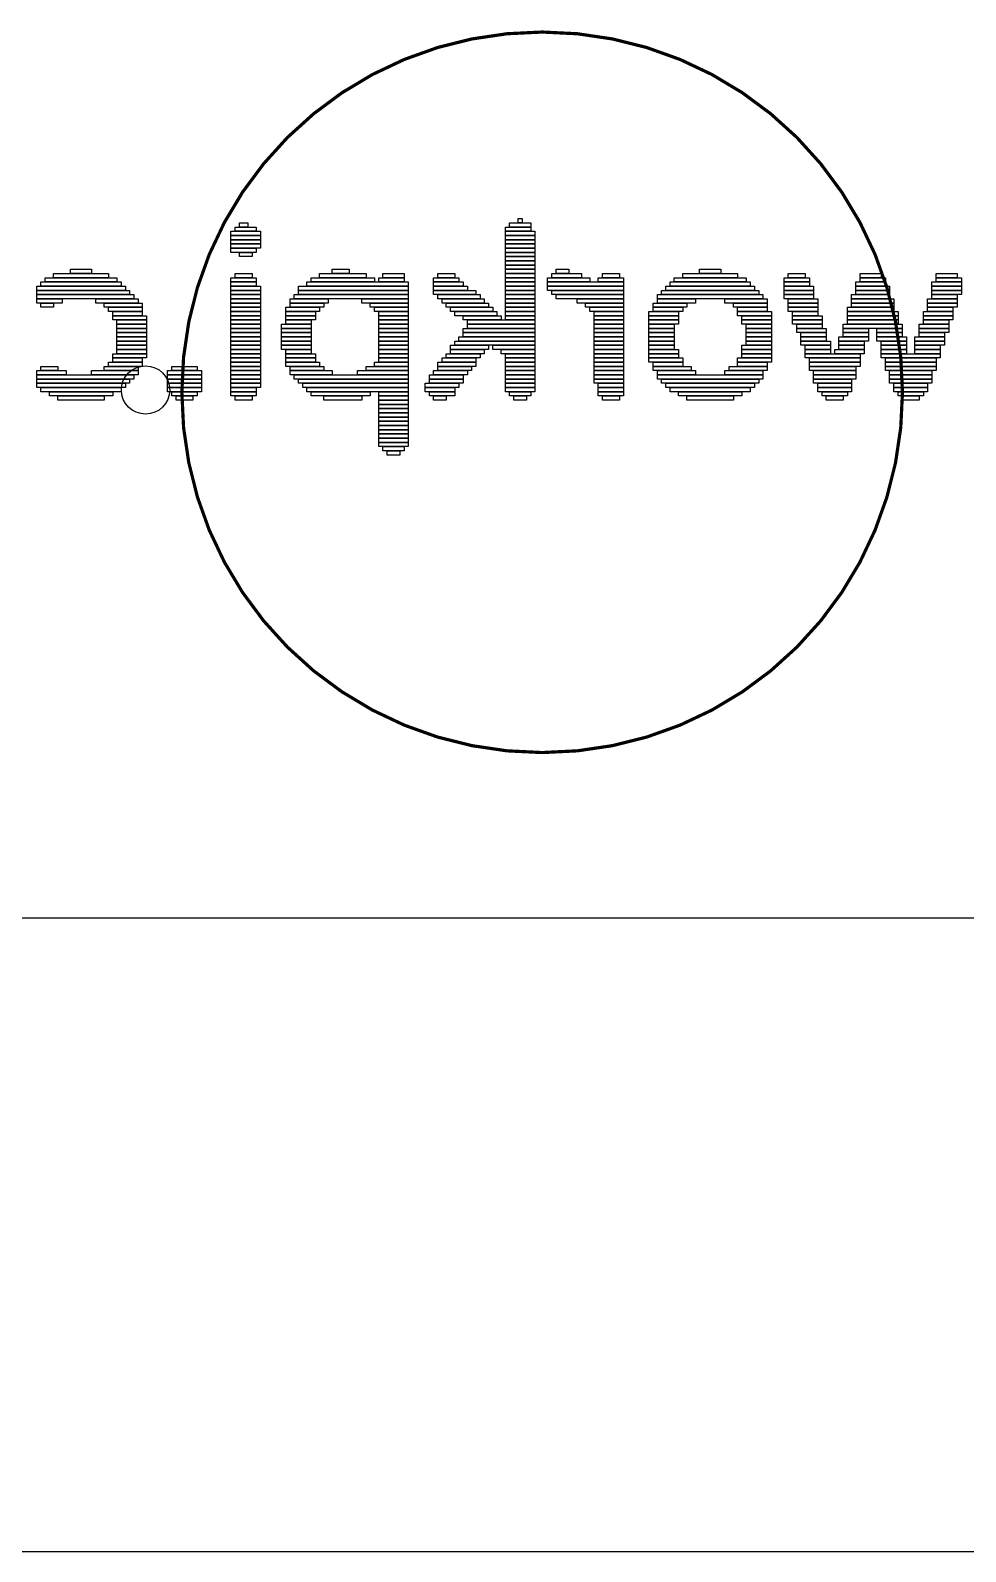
# Model space of a CAD drawing. Extents: x -2 to 189, y 0 to 85.
# Drawn here: x 87.15 to 94.53, y 0.3 to 12.31 of the extents above; entities that cross this region are included whole.
import ezdxf

# ---------------------------------------------------------------- set-up
doc = ezdxf.new("R2010")
doc.units = 0
for name, color, linetype in [('BG_OUTLINE', 254, 'CONTINUOUS'), ('BG_SILKSCREEN_BOTTOM', 140, 'CONTINUOUS'), ('BG_SILKSCREEN_TOP', 240, 'CONTINUOUS'), ('PIN_TOP', 12, 'CONTINUOUS')]:
    doc.layers.add(name, color=color, linetype=linetype)

msp = doc.modelspace()

# ---------------------------------------------------------------- linework, layer by layer
at = {"layer": 'BG_OUTLINE'}
for points in [[(110.632494, 5.299964), (63.640716, 5.299964, -0.414281), (62.840616, 6.100064), (62.840616, 9.59993, 0.414189), (61.64072, 10.799826), (33.640776, 10.799826, 0.414241)], [(-0.025654, 0.299974), (185.973974, 0.299974, 0.414214), (187.474098, 1.800098), (187.474098, 5.299964), (-1.525778, 5.299964), (-1.525778, 1.800098, 0.414214), (-0.025654, 0.299974)]]:
    msp.add_lwpolyline(points, format="xyb", dxfattribs=at)
at = {"layer": 'BG_SILKSCREEN_BOTTOM'}
for points in [[(91.000326, 10.78738), (91.000326, 10.820654), (91.0336, 10.820654), (91.0336, 10.78738)], [(88.734646, 10.687304), (88.734646, 10.720832), (88.967818, 10.720832), (88.967818, 10.687304)], [(88.734646, 10.65403), (88.734646, 10.687304), (88.967818, 10.687304), (88.967818, 10.65403)], [(88.76792, 10.720832), (88.76792, 10.754106), (88.934544, 10.754106), (88.934544, 10.720832)], [(88.801194, 10.754106), (88.801194, 10.78738), (88.867996, 10.78738), (88.867996, 10.754106)], [(90.90025, 10.720832), (90.90025, 10.754106), (91.100148, 10.754106), (91.100148, 10.720832)], [(90.90025, 10.687304), (90.90025, 10.720832), (91.133422, 10.720832), (91.133422, 10.687304)], [(90.90025, 10.65403), (90.90025, 10.687304), (91.133422, 10.687304), (91.133422, 10.65403)], [(90.933524, 10.754106), (90.933524, 10.78738), (91.100148, 10.78738), (91.100148, 10.754106)], [(88.734646, 10.620756), (88.734646, 10.65403), (88.967818, 10.65403), (88.967818, 10.620756)], [(88.734646, 10.587482), (88.734646, 10.620756), (88.967818, 10.620756), (88.967818, 10.587482)], [(88.734646, 10.554208), (88.734646, 10.587482), (88.934544, 10.587482), (88.934544, 10.554208)], [(90.90025, 10.620756), (90.90025, 10.65403), (91.133422, 10.65403), (91.133422, 10.620756)], [(90.90025, 10.587482), (90.90025, 10.620756), (91.133422, 10.620756), (91.133422, 10.587482)], [(90.90025, 10.554208), (90.90025, 10.587482), (91.133422, 10.587482), (91.133422, 10.554208)], [(88.801194, 10.52068), (88.801194, 10.554208), (88.90127, 10.554208), (88.90127, 10.52068)], [(90.90025, 10.52068), (90.90025, 10.554208), (91.133422, 10.554208), (91.133422, 10.52068)], [(90.90025, 10.487406), (90.90025, 10.52068), (91.133422, 10.52068), (91.133422, 10.487406)], [(90.90025, 10.454132), (90.90025, 10.487406), (91.133422, 10.487406), (91.133422, 10.454132)], [(90.90025, 10.420858), (90.90025, 10.454132), (91.133422, 10.454132), (91.133422, 10.420858)], [(87.268812, 10.320782), (87.268812, 10.35431), (87.834978, 10.35431), (87.834978, 10.320782)], [(87.33536, 10.35431), (87.33536, 10.387584), (87.76843, 10.387584), (87.76843, 10.35431)], [(87.46871, 10.387584), (87.46871, 10.420858), (87.63508, 10.420858), (87.63508, 10.387584)], [(88.734646, 10.320782), (88.734646, 10.35431), (88.934544, 10.35431), (88.934544, 10.320782)], [(88.76792, 10.35431), (88.76792, 10.387584), (88.90127, 10.387584), (88.90127, 10.35431)], [(89.367614, 10.320782), (89.367614, 10.35431), (89.867486, 10.35431), (89.867486, 10.320782)], [(89.434416, 10.35431), (89.434416, 10.387584), (89.800938, 10.387584), (89.800938, 10.35431)], [(89.534238, 10.387584), (89.534238, 10.420858), (89.667588, 10.420858), (89.667588, 10.387584)], [(89.90076, 10.320782), (89.90076, 10.35431), (90.100658, 10.35431), (90.100658, 10.320782)], [(89.934034, 10.35431), (89.934034, 10.387584), (90.100658, 10.387584), (90.100658, 10.35431)], [(90.33383, 10.320782), (90.33383, 10.35431), (90.533728, 10.35431), (90.533728, 10.320782)], [(90.367104, 10.35431), (90.367104, 10.387584), (90.500454, 10.387584), (90.500454, 10.35431)], [(90.90025, 10.387584), (90.90025, 10.420858), (91.133422, 10.420858), (91.133422, 10.387584)], [(90.90025, 10.35431), (90.90025, 10.387584), (91.133422, 10.387584), (91.133422, 10.35431)], [(90.90025, 10.320782), (90.90025, 10.35431), (91.133422, 10.35431), (91.133422, 10.320782)], [(91.233498, 10.320782), (91.233498, 10.35431), (91.566746, 10.35431), (91.566746, 10.320782)], [(91.266772, 10.35431), (91.266772, 10.387584), (91.499944, 10.387584), (91.499944, 10.35431)], [(91.300046, 10.387584), (91.300046, 10.420858), (91.400122, 10.420858), (91.400122, 10.387584)], [(91.633294, 10.320782), (91.633294, 10.35431), (91.833192, 10.35431), (91.833192, 10.320782)], [(91.666568, 10.35431), (91.666568, 10.387584), (91.799918, 10.387584), (91.799918, 10.35431)], [(92.232988, 10.320782), (92.232988, 10.35431), (92.799408, 10.35431), (92.799408, 10.320782)], [(92.299536, 10.35431), (92.299536, 10.387584), (92.73286, 10.387584), (92.73286, 10.35431)], [(92.432886, 10.387584), (92.432886, 10.420858), (92.59951, 10.420858), (92.59951, 10.387584)], [(93.099128, 10.320782), (93.099128, 10.35431), (93.299026, 10.35431), (93.299026, 10.320782)], [(93.132656, 10.35431), (93.132656, 10.387584), (93.265752, 10.387584), (93.265752, 10.35431)], [(93.698822, 10.35431), (93.698822, 10.387584), (93.865446, 10.387584), (93.865446, 10.35431)], [(93.698822, 10.320782), (93.698822, 10.35431), (93.898974, 10.35431), (93.898974, 10.320782)], [(94.29877, 10.35431), (94.29877, 10.387584), (94.46514, 10.387584), (94.46514, 10.35431)], [(94.29877, 10.320782), (94.29877, 10.35431), (94.498668, 10.35431), (94.498668, 10.320782)], [(87.20201, 10.254234), (87.20201, 10.287508), (87.90178, 10.287508), (87.90178, 10.254234)], [(87.20201, 10.22096), (87.20201, 10.254234), (87.935054, 10.254234), (87.935054, 10.22096)], [(87.20201, 10.187686), (87.20201, 10.22096), (87.968328, 10.22096), (87.968328, 10.187686)], [(87.235284, 10.287508), (87.235284, 10.320782), (87.868506, 10.320782), (87.868506, 10.287508)], [(88.734646, 10.287508), (88.734646, 10.320782), (88.934544, 10.320782), (88.934544, 10.287508)], [(88.734646, 10.254234), (88.734646, 10.287508), (88.967818, 10.287508), (88.967818, 10.254234)], [(88.734646, 10.22096), (88.734646, 10.254234), (88.967818, 10.254234), (88.967818, 10.22096)], [(88.734646, 10.187686), (88.734646, 10.22096), (88.967818, 10.22096), (88.967818, 10.187686)], [(89.234518, 10.187686), (89.234518, 10.22096), (90.133932, 10.22096), (90.133932, 10.187686)], [(89.267792, 10.254234), (89.267792, 10.287508), (90.133932, 10.287508), (90.133932, 10.254234)], [(89.267792, 10.22096), (89.267792, 10.254234), (90.133932, 10.254234), (90.133932, 10.22096)], [(89.33434, 10.287508), (89.33434, 10.320782), (90.133932, 10.320782), (90.133932, 10.287508)], [(90.33383, 10.287508), (90.33383, 10.320782), (90.567002, 10.320782), (90.567002, 10.287508)], [(90.33383, 10.254234), (90.33383, 10.287508), (90.60053, 10.287508), (90.60053, 10.254234)], [(90.33383, 10.22096), (90.33383, 10.254234), (90.667078, 10.254234), (90.667078, 10.22096)], [(90.367104, 10.187686), (90.367104, 10.22096), (90.700352, 10.22096), (90.700352, 10.187686)], [(90.90025, 10.287508), (90.90025, 10.320782), (91.133422, 10.320782), (91.133422, 10.287508)], [(90.90025, 10.254234), (90.90025, 10.287508), (91.133422, 10.287508), (91.133422, 10.254234)], [(90.90025, 10.22096), (90.90025, 10.254234), (91.133422, 10.254234), (91.133422, 10.22096)], [(90.90025, 10.187686), (90.90025, 10.22096), (91.133422, 10.22096), (91.133422, 10.187686)], [(91.233498, 10.287508), (91.233498, 10.320782), (91.833192, 10.320782), (91.833192, 10.287508)], [(91.233498, 10.254234), (91.233498, 10.287508), (91.833192, 10.287508), (91.833192, 10.254234)], [(91.266772, 10.22096), (91.266772, 10.254234), (91.833192, 10.254234), (91.833192, 10.22096)], [(91.300046, 10.187686), (91.300046, 10.22096), (91.833192, 10.22096), (91.833192, 10.187686)], [(92.099638, 10.187686), (92.099638, 10.22096), (92.932758, 10.22096), (92.932758, 10.187686)], [(92.132912, 10.22096), (92.132912, 10.254234), (92.89923, 10.254234), (92.89923, 10.22096)], [(92.16644, 10.254234), (92.16644, 10.287508), (92.865956, 10.287508), (92.865956, 10.254234)], [(92.199714, 10.287508), (92.199714, 10.320782), (92.832682, 10.320782), (92.832682, 10.287508)], [(93.099128, 10.287508), (93.099128, 10.320782), (93.299026, 10.320782), (93.299026, 10.287508)], [(93.099128, 10.254234), (93.099128, 10.287508), (93.332554, 10.287508), (93.332554, 10.254234)], [(93.099128, 10.22096), (93.099128, 10.254234), (93.332554, 10.254234), (93.332554, 10.22096)], [(93.099128, 10.187686), (93.099128, 10.22096), (93.332554, 10.22096), (93.332554, 10.187686)], [(93.632274, 10.187686), (93.632274, 10.22096), (93.932248, 10.22096), (93.932248, 10.187686)], [(93.665548, 10.287508), (93.665548, 10.320782), (93.898974, 10.320782), (93.898974, 10.287508)], [(93.665548, 10.254234), (93.665548, 10.287508), (93.932248, 10.287508), (93.932248, 10.254234)], [(93.665548, 10.22096), (93.665548, 10.254234), (93.932248, 10.254234), (93.932248, 10.22096)], [(94.265242, 10.287508), (94.265242, 10.320782), (94.498668, 10.320782), (94.498668, 10.287508)], [(94.265242, 10.254234), (94.265242, 10.287508), (94.498668, 10.287508), (94.498668, 10.254234)], [(94.265242, 10.22096), (94.265242, 10.254234), (94.498668, 10.254234), (94.498668, 10.22096)], [(94.265242, 10.187686), (94.265242, 10.22096), (94.46514, 10.22096), (94.46514, 10.187686)], [(87.20201, 10.154412), (87.20201, 10.187686), (87.401908, 10.187686), (87.401908, 10.154412)], [(87.235284, 10.120884), (87.235284, 10.154412), (87.33536, 10.154412), (87.33536, 10.120884)], [(87.668608, 10.154412), (87.668608, 10.187686), (88.001602, 10.187686), (88.001602, 10.154412)], [(87.735156, 10.120884), (87.735156, 10.154412), (88.034876, 10.154412), (88.034876, 10.120884)], [(87.76843, 10.08761), (87.76843, 10.120884), (88.034876, 10.120884), (88.034876, 10.08761)], [(87.801704, 10.054336), (87.801704, 10.08761), (88.034876, 10.08761), (88.034876, 10.054336)], [(88.734646, 10.154412), (88.734646, 10.187686), (88.967818, 10.187686), (88.967818, 10.154412)], [(88.734646, 10.120884), (88.734646, 10.154412), (88.967818, 10.154412), (88.967818, 10.120884)], [(88.734646, 10.08761), (88.734646, 10.120884), (88.967818, 10.120884), (88.967818, 10.08761)], [(88.734646, 10.054336), (88.734646, 10.08761), (88.967818, 10.08761), (88.967818, 10.054336)], [(89.167716, 10.08761), (89.167716, 10.120884), (89.434416, 10.120884), (89.434416, 10.08761)], [(89.167716, 10.054336), (89.167716, 10.08761), (89.400888, 10.08761), (89.400888, 10.054336)], [(89.20099, 10.154412), (89.20099, 10.187686), (89.500964, 10.187686), (89.500964, 10.154412)], [(89.20099, 10.120884), (89.20099, 10.154412), (89.46769, 10.154412), (89.46769, 10.120884)], [(89.76741, 10.154412), (89.76741, 10.187686), (90.133932, 10.187686), (90.133932, 10.154412)], [(89.834212, 10.120884), (89.834212, 10.154412), (90.133932, 10.154412), (90.133932, 10.120884)], [(89.867486, 10.08761), (89.867486, 10.120884), (90.133932, 10.120884), (90.133932, 10.08761)], [(89.90076, 10.054336), (89.90076, 10.08761), (90.133932, 10.08761), (90.133932, 10.054336)], [(90.400632, 10.154412), (90.400632, 10.187686), (90.733626, 10.187686), (90.733626, 10.154412)], [(90.433906, 10.120884), (90.433906, 10.154412), (90.7669, 10.154412), (90.7669, 10.120884)], [(90.46718, 10.08761), (90.46718, 10.120884), (90.800428, 10.120884), (90.800428, 10.08761)], [(90.500454, 10.054336), (90.500454, 10.08761), (90.833702, 10.08761), (90.833702, 10.054336)], [(90.90025, 10.154412), (90.90025, 10.187686), (91.133422, 10.187686), (91.133422, 10.154412)], [(90.90025, 10.120884), (90.90025, 10.154412), (91.133422, 10.154412), (91.133422, 10.120884)], [(90.90025, 10.08761), (90.90025, 10.120884), (91.133422, 10.120884), (91.133422, 10.08761)], [(90.90025, 10.054336), (90.90025, 10.08761), (91.133422, 10.08761), (91.133422, 10.054336)], [(91.46667, 10.154412), (91.46667, 10.187686), (91.833192, 10.187686), (91.833192, 10.154412)], [(91.533218, 10.120884), (91.533218, 10.154412), (91.833192, 10.154412), (91.833192, 10.120884)], [(91.566746, 10.08761), (91.566746, 10.120884), (91.833192, 10.120884), (91.833192, 10.08761)], [(91.60002, 10.054336), (91.60002, 10.08761), (91.833192, 10.08761), (91.833192, 10.054336)], [(92.03309, 10.054336), (92.03309, 10.08761), (92.266262, 10.08761), (92.266262, 10.054336)], [(92.066364, 10.120884), (92.066364, 10.154412), (92.33281, 10.154412), (92.33281, 10.120884)], [(92.066364, 10.08761), (92.066364, 10.120884), (92.299536, 10.120884), (92.299536, 10.08761)], [(92.099638, 10.154412), (92.099638, 10.187686), (92.399612, 10.187686), (92.399612, 10.154412)], [(92.632784, 10.154412), (92.632784, 10.187686), (92.966032, 10.187686), (92.966032, 10.154412)], [(92.699332, 10.120884), (92.699332, 10.154412), (92.966032, 10.154412), (92.966032, 10.120884)], [(92.73286, 10.08761), (92.73286, 10.120884), (92.966032, 10.120884), (92.966032, 10.08761)], [(92.73286, 10.054336), (92.73286, 10.08761), (92.999306, 10.08761), (92.999306, 10.054336)], [(93.132656, 10.154412), (93.132656, 10.187686), (93.365828, 10.187686), (93.365828, 10.154412)], [(93.132656, 10.120884), (93.132656, 10.154412), (93.365828, 10.154412), (93.365828, 10.120884)], [(93.132656, 10.08761), (93.132656, 10.120884), (93.365828, 10.120884), (93.365828, 10.08761)], [(93.16593, 10.054336), (93.16593, 10.08761), (93.365828, 10.08761), (93.365828, 10.054336)], [(93.599, 10.08761), (93.599, 10.120884), (93.965522, 10.120884), (93.965522, 10.08761)], [(93.599, 10.054336), (93.599, 10.08761), (93.998796, 10.08761), (93.998796, 10.054336)], [(93.632274, 10.154412), (93.632274, 10.187686), (93.965522, 10.187686), (93.965522, 10.154412)], [(93.632274, 10.120884), (93.632274, 10.154412), (93.965522, 10.154412), (93.965522, 10.120884)], [(94.198694, 10.054336), (94.198694, 10.08761), (94.431866, 10.08761), (94.431866, 10.054336)], [(94.231968, 10.154412), (94.231968, 10.187686), (94.46514, 10.187686), (94.46514, 10.154412)], [(94.231968, 10.120884), (94.231968, 10.154412), (94.46514, 10.154412), (94.46514, 10.120884)], [(94.231968, 10.08761), (94.231968, 10.120884), (94.431866, 10.120884), (94.431866, 10.08761)], [(87.801704, 10.021062), (87.801704, 10.054336), (88.068404, 10.054336), (88.068404, 10.021062)], [(87.834978, 9.987788), (87.834978, 10.021062), (88.068404, 10.021062), (88.068404, 9.987788)], [(87.834978, 9.954514), (87.834978, 9.987788), (88.068404, 9.987788), (88.068404, 9.954514)], [(88.734646, 10.021062), (88.734646, 10.054336), (88.967818, 10.054336), (88.967818, 10.021062)], [(88.734646, 9.987788), (88.734646, 10.021062), (88.967818, 10.021062), (88.967818, 9.987788)], [(88.734646, 9.954514), (88.734646, 9.987788), (88.967818, 9.987788), (88.967818, 9.954514)], [(89.134442, 9.954514), (89.134442, 9.987788), (89.367614, 9.987788), (89.367614, 9.954514)], [(89.167716, 10.021062), (89.167716, 10.054336), (89.400888, 10.054336), (89.400888, 10.021062)], [(89.167716, 9.987788), (89.167716, 10.021062), (89.367614, 10.021062), (89.367614, 9.987788)], [(89.90076, 10.021062), (89.90076, 10.054336), (90.133932, 10.054336), (90.133932, 10.021062)], [(89.90076, 9.987788), (89.90076, 10.021062), (90.133932, 10.021062), (90.133932, 9.987788)], [(89.90076, 9.954514), (89.90076, 9.987788), (90.133932, 9.987788), (90.133932, 9.954514)], [(90.567002, 10.021062), (90.567002, 10.054336), (90.866976, 10.054336), (90.866976, 10.021062)], [(90.60053, 9.987788), (90.60053, 10.021062), (91.133422, 10.021062), (91.133422, 9.987788)], [(90.60053, 9.954514), (90.60053, 9.987788), (91.133422, 9.987788), (91.133422, 9.954514)], [(90.90025, 10.021062), (90.90025, 10.054336), (91.133422, 10.054336), (91.133422, 10.021062)], [(91.60002, 10.021062), (91.60002, 10.054336), (91.833192, 10.054336), (91.833192, 10.021062)], [(91.60002, 9.987788), (91.60002, 10.021062), (91.833192, 10.021062), (91.833192, 9.987788)], [(91.60002, 9.954514), (91.60002, 9.987788), (91.833192, 9.987788), (91.833192, 9.954514)], [(92.03309, 10.021062), (92.03309, 10.054336), (92.266262, 10.054336), (92.266262, 10.021062)], [(92.03309, 9.987788), (92.03309, 10.021062), (92.266262, 10.021062), (92.266262, 9.987788)], [(92.03309, 9.954514), (92.03309, 9.987788), (92.232988, 9.987788), (92.232988, 9.954514)], [(92.766134, 10.021062), (92.766134, 10.054336), (92.999306, 10.054336), (92.999306, 10.021062)], [(92.766134, 9.987788), (92.766134, 10.021062), (92.999306, 10.021062), (92.999306, 9.987788)], [(92.799408, 9.954514), (92.799408, 9.987788), (92.999306, 9.987788), (92.999306, 9.954514)], [(93.16593, 10.021062), (93.16593, 10.054336), (93.399102, 10.054336), (93.399102, 10.021062)], [(93.16593, 9.987788), (93.16593, 10.021062), (93.399102, 10.021062), (93.399102, 9.987788)], [(93.199204, 9.954514), (93.199204, 9.987788), (93.399102, 9.987788), (93.399102, 9.954514)], [(93.565726, 9.954514), (93.565726, 9.987788), (94.03207, 9.987788), (94.03207, 9.954514)], [(93.599, 10.021062), (93.599, 10.054336), (93.998796, 10.054336), (93.998796, 10.021062)], [(93.599, 9.987788), (93.599, 10.021062), (93.998796, 10.021062), (93.998796, 9.987788)], [(94.16542, 9.954514), (94.16542, 9.987788), (94.398592, 9.987788), (94.398592, 9.954514)], [(94.198694, 10.021062), (94.198694, 10.054336), (94.431866, 10.054336), (94.431866, 10.021062)], [(94.198694, 9.987788), (94.198694, 10.021062), (94.398592, 10.021062), (94.398592, 9.987788)], [(87.834978, 9.920986), (87.834978, 9.954514), (88.068404, 9.954514), (88.068404, 9.920986)], [(87.834978, 9.887712), (87.834978, 9.920986), (88.068404, 9.920986), (88.068404, 9.887712)], [(87.834978, 9.854438), (87.834978, 9.887712), (88.068404, 9.887712), (88.068404, 9.854438)], [(87.834978, 9.821164), (87.834978, 9.854438), (88.068404, 9.854438), (88.068404, 9.821164)], [(88.734646, 9.920986), (88.734646, 9.954514), (88.967818, 9.954514), (88.967818, 9.920986)], [(88.734646, 9.887712), (88.734646, 9.920986), (88.967818, 9.920986), (88.967818, 9.887712)], [(88.734646, 9.854438), (88.734646, 9.887712), (88.967818, 9.887712), (88.967818, 9.854438)], [(88.734646, 9.821164), (88.734646, 9.854438), (88.967818, 9.854438), (88.967818, 9.821164)], [(89.134442, 9.920986), (89.134442, 9.954514), (89.367614, 9.954514), (89.367614, 9.920986)], [(89.134442, 9.887712), (89.134442, 9.920986), (89.367614, 9.920986), (89.367614, 9.887712)], [(89.134442, 9.854438), (89.134442, 9.887712), (89.367614, 9.887712), (89.367614, 9.854438)], [(89.134442, 9.821164), (89.134442, 9.854438), (89.367614, 9.854438), (89.367614, 9.821164)], [(89.90076, 9.920986), (89.90076, 9.954514), (90.133932, 9.954514), (90.133932, 9.920986)], [(89.90076, 9.887712), (89.90076, 9.920986), (90.133932, 9.920986), (90.133932, 9.887712)], [(89.90076, 9.854438), (89.90076, 9.887712), (90.133932, 9.887712), (90.133932, 9.854438)], [(89.90076, 9.821164), (89.90076, 9.854438), (90.133932, 9.854438), (90.133932, 9.821164)], [(90.500454, 9.821164), (90.500454, 9.854438), (91.133422, 9.854438), (91.133422, 9.821164)], [(90.533728, 9.854438), (90.533728, 9.887712), (91.133422, 9.887712), (91.133422, 9.854438)], [(90.567002, 9.920986), (90.567002, 9.954514), (91.133422, 9.954514), (91.133422, 9.920986)], [(90.567002, 9.887712), (90.567002, 9.920986), (91.133422, 9.920986), (91.133422, 9.887712)], [(91.60002, 9.920986), (91.60002, 9.954514), (91.833192, 9.954514), (91.833192, 9.920986)], [(91.60002, 9.887712), (91.60002, 9.920986), (91.833192, 9.920986), (91.833192, 9.887712)], [(91.60002, 9.854438), (91.60002, 9.887712), (91.833192, 9.887712), (91.833192, 9.854438)], [(91.60002, 9.821164), (91.60002, 9.854438), (91.833192, 9.854438), (91.833192, 9.821164)], [(92.03309, 9.920986), (92.03309, 9.954514), (92.232988, 9.954514), (92.232988, 9.920986)], [(92.03309, 9.887712), (92.03309, 9.920986), (92.232988, 9.920986), (92.232988, 9.887712)], [(92.03309, 9.854438), (92.03309, 9.887712), (92.232988, 9.887712), (92.232988, 9.854438)], [(92.03309, 9.821164), (92.03309, 9.854438), (92.232988, 9.854438), (92.232988, 9.821164)], [(92.799408, 9.920986), (92.799408, 9.954514), (92.999306, 9.954514), (92.999306, 9.920986)], [(92.799408, 9.887712), (92.799408, 9.920986), (92.999306, 9.920986), (92.999306, 9.887712)], [(92.799408, 9.854438), (92.799408, 9.887712), (92.999306, 9.887712), (92.999306, 9.854438)], [(92.799408, 9.821164), (92.799408, 9.854438), (92.999306, 9.854438), (92.999306, 9.821164)], [(93.199204, 9.920986), (93.199204, 9.954514), (93.432376, 9.954514), (93.432376, 9.920986)], [(93.232478, 9.887712), (93.232478, 9.920986), (93.432376, 9.920986), (93.432376, 9.887712)], [(93.232478, 9.854438), (93.232478, 9.887712), (93.432376, 9.887712), (93.432376, 9.854438)], [(93.232478, 9.821164), (93.232478, 9.854438), (93.46565, 9.854438), (93.46565, 9.821164)], [(93.532452, 9.854438), (93.532452, 9.887712), (93.765624, 9.887712), (93.765624, 9.854438)], [(93.532452, 9.821164), (93.532452, 9.854438), (93.73235, 9.854438), (93.73235, 9.821164)], [(93.565726, 9.920986), (93.565726, 9.954514), (93.765624, 9.954514), (93.765624, 9.920986)], [(93.565726, 9.887712), (93.565726, 9.920986), (93.765624, 9.920986), (93.765624, 9.887712)], [(93.832172, 9.920986), (93.832172, 9.954514), (94.03207, 9.954514), (94.03207, 9.920986)], [(93.832172, 9.887712), (93.832172, 9.920986), (94.03207, 9.920986), (94.03207, 9.887712)], [(93.832172, 9.854438), (93.832172, 9.887712), (94.065344, 9.887712), (94.065344, 9.854438)], [(93.865446, 9.821164), (93.865446, 9.854438), (94.065344, 9.854438), (94.065344, 9.821164)], [(94.132146, 9.854438), (94.132146, 9.887712), (94.365318, 9.887712), (94.365318, 9.854438)], [(94.132146, 9.821164), (94.132146, 9.854438), (94.365318, 9.854438), (94.365318, 9.821164)], [(94.16542, 9.920986), (94.16542, 9.954514), (94.398592, 9.954514), (94.398592, 9.920986)], [(94.16542, 9.887712), (94.16542, 9.920986), (94.365318, 9.920986), (94.365318, 9.887712)], [(87.801704, 9.721088), (87.801704, 9.754616), (88.068404, 9.754616), (88.068404, 9.721088)], [(87.834978, 9.78789), (87.834978, 9.821164), (88.068404, 9.821164), (88.068404, 9.78789)], [(87.834978, 9.754616), (87.834978, 9.78789), (88.068404, 9.78789), (88.068404, 9.754616)], [(88.734646, 9.78789), (88.734646, 9.821164), (88.967818, 9.821164), (88.967818, 9.78789)], [(88.734646, 9.754616), (88.734646, 9.78789), (88.967818, 9.78789), (88.967818, 9.754616)], [(88.734646, 9.721088), (88.734646, 9.754616), (88.967818, 9.754616), (88.967818, 9.721088)], [(89.134442, 9.78789), (89.134442, 9.821164), (89.367614, 9.821164), (89.367614, 9.78789)], [(89.167716, 9.754616), (89.167716, 9.78789), (89.367614, 9.78789), (89.367614, 9.754616)], [(89.167716, 9.721088), (89.167716, 9.754616), (89.400888, 9.754616), (89.400888, 9.721088)], [(89.90076, 9.78789), (89.90076, 9.821164), (90.133932, 9.821164), (90.133932, 9.78789)], [(89.90076, 9.754616), (89.90076, 9.78789), (90.133932, 9.78789), (90.133932, 9.754616)], [(89.90076, 9.721088), (89.90076, 9.754616), (90.133932, 9.754616), (90.133932, 9.721088)], [(90.433906, 9.721088), (90.433906, 9.754616), (90.700352, 9.754616), (90.700352, 9.721088)], [(90.46718, 9.78789), (90.46718, 9.821164), (90.7669, 9.821164), (90.7669, 9.78789)], [(90.46718, 9.754616), (90.46718, 9.78789), (90.733626, 9.78789), (90.733626, 9.754616)], [(90.800428, 9.78789), (90.800428, 9.821164), (91.133422, 9.821164), (91.133422, 9.78789)], [(90.866976, 9.754616), (90.866976, 9.78789), (91.133422, 9.78789), (91.133422, 9.754616)], [(90.90025, 9.721088), (90.90025, 9.754616), (91.133422, 9.754616), (91.133422, 9.721088)], [(91.60002, 9.78789), (91.60002, 9.821164), (91.833192, 9.821164), (91.833192, 9.78789)], [(91.60002, 9.754616), (91.60002, 9.78789), (91.833192, 9.78789), (91.833192, 9.754616)], [(91.60002, 9.721088), (91.60002, 9.754616), (91.833192, 9.754616), (91.833192, 9.721088)], [(92.03309, 9.78789), (92.03309, 9.821164), (92.232988, 9.821164), (92.232988, 9.78789)], [(92.03309, 9.754616), (92.03309, 9.78789), (92.266262, 9.78789), (92.266262, 9.754616)], [(92.03309, 9.721088), (92.03309, 9.754616), (92.266262, 9.754616), (92.266262, 9.721088)], [(92.766134, 9.78789), (92.766134, 9.821164), (92.999306, 9.821164), (92.999306, 9.78789)], [(92.766134, 9.754616), (92.766134, 9.78789), (92.999306, 9.78789), (92.999306, 9.754616)], [(92.766134, 9.721088), (92.766134, 9.754616), (92.999306, 9.754616), (92.999306, 9.721088)], [(93.265752, 9.78789), (93.265752, 9.821164), (93.46565, 9.821164), (93.46565, 9.78789)], [(93.265752, 9.754616), (93.265752, 9.78789), (93.46565, 9.78789), (93.46565, 9.754616)], [(93.265752, 9.721088), (93.265752, 9.754616), (93.698822, 9.754616), (93.698822, 9.721088)], [(93.498924, 9.754616), (93.498924, 9.78789), (93.73235, 9.78789), (93.73235, 9.754616)], [(93.532452, 9.78789), (93.532452, 9.821164), (93.73235, 9.821164), (93.73235, 9.78789)], [(93.865446, 9.78789), (93.865446, 9.821164), (94.065344, 9.821164), (94.065344, 9.78789)], [(93.865446, 9.754616), (93.865446, 9.78789), (94.065344, 9.78789), (94.065344, 9.754616)], [(93.865446, 9.721088), (93.865446, 9.754616), (94.332044, 9.754616), (94.332044, 9.721088)], [(94.132146, 9.78789), (94.132146, 9.821164), (94.332044, 9.821164), (94.332044, 9.78789)], [(94.132146, 9.754616), (94.132146, 9.78789), (94.332044, 9.78789), (94.332044, 9.754616)], [(87.20201, 9.587992), (87.20201, 9.621266), (87.435182, 9.621266), (87.435182, 9.587992)], [(87.235284, 9.621266), (87.235284, 9.65454), (87.368634, 9.65454), (87.368634, 9.621266)], [(87.63508, 9.587992), (87.63508, 9.621266), (88.001602, 9.621266), (88.001602, 9.587992)], [(87.735156, 9.621266), (87.735156, 9.65454), (88.001602, 9.65454), (88.001602, 9.621266)], [(87.76843, 9.65454), (87.76843, 9.687814), (88.034876, 9.687814), (88.034876, 9.65454)], [(87.801704, 9.687814), (87.801704, 9.721088), (88.034876, 9.721088), (88.034876, 9.687814)], [(88.235028, 9.587992), (88.235028, 9.621266), (88.501474, 9.621266), (88.501474, 9.587992)], [(88.268302, 9.621266), (88.268302, 9.65454), (88.4682, 9.65454), (88.4682, 9.621266)], [(88.734646, 9.687814), (88.734646, 9.721088), (88.967818, 9.721088), (88.967818, 9.687814)], [(88.734646, 9.65454), (88.734646, 9.687814), (88.967818, 9.687814), (88.967818, 9.65454)], [(88.734646, 9.621266), (88.734646, 9.65454), (88.967818, 9.65454), (88.967818, 9.621266)], [(88.734646, 9.587992), (88.734646, 9.621266), (88.967818, 9.621266), (88.967818, 9.587992)], [(89.167716, 9.687814), (89.167716, 9.721088), (89.400888, 9.721088), (89.400888, 9.687814)], [(89.167716, 9.65454), (89.167716, 9.687814), (89.434416, 9.687814), (89.434416, 9.65454)], [(89.20099, 9.621266), (89.20099, 9.65454), (89.46769, 9.65454), (89.46769, 9.621266)], [(89.20099, 9.587992), (89.20099, 9.621266), (89.534238, 9.621266), (89.534238, 9.587992)], [(89.734136, 9.587992), (89.734136, 9.621266), (90.133932, 9.621266), (90.133932, 9.587992)], [(89.800938, 9.621266), (89.800938, 9.65454), (90.133932, 9.65454), (90.133932, 9.621266)], [(89.867486, 9.65454), (89.867486, 9.687814), (90.133932, 9.687814), (90.133932, 9.65454)], [(89.90076, 9.687814), (89.90076, 9.721088), (90.133932, 9.721088), (90.133932, 9.687814)], [(90.33383, 9.587992), (90.33383, 9.621266), (90.60053, 9.621266), (90.60053, 9.587992)], [(90.367104, 9.65454), (90.367104, 9.687814), (90.667078, 9.687814), (90.667078, 9.65454)], [(90.367104, 9.621266), (90.367104, 9.65454), (90.633804, 9.65454), (90.633804, 9.621266)], [(90.400632, 9.687814), (90.400632, 9.721088), (90.667078, 9.721088), (90.667078, 9.687814)], [(90.90025, 9.687814), (90.90025, 9.721088), (91.133422, 9.721088), (91.133422, 9.687814)], [(90.90025, 9.65454), (90.90025, 9.687814), (91.133422, 9.687814), (91.133422, 9.65454)], [(90.90025, 9.621266), (90.90025, 9.65454), (91.133422, 9.65454), (91.133422, 9.621266)], [(90.90025, 9.587992), (90.90025, 9.621266), (91.133422, 9.621266), (91.133422, 9.587992)], [(91.60002, 9.687814), (91.60002, 9.721088), (91.833192, 9.721088), (91.833192, 9.687814)], [(91.60002, 9.65454), (91.60002, 9.687814), (91.833192, 9.687814), (91.833192, 9.65454)], [(91.60002, 9.621266), (91.60002, 9.65454), (91.833192, 9.65454), (91.833192, 9.621266)], [(91.60002, 9.587992), (91.60002, 9.621266), (91.833192, 9.621266), (91.833192, 9.587992)], [(92.03309, 9.687814), (92.03309, 9.721088), (92.299536, 9.721088), (92.299536, 9.687814)], [(92.066364, 9.65454), (92.066364, 9.687814), (92.299536, 9.687814), (92.299536, 9.65454)], [(92.066364, 9.621266), (92.066364, 9.65454), (92.366338, 9.65454), (92.366338, 9.621266)], [(92.099638, 9.587992), (92.099638, 9.621266), (92.399612, 9.621266), (92.399612, 9.587992)], [(92.632784, 9.587992), (92.632784, 9.621266), (92.932758, 9.621266), (92.932758, 9.587992)], [(92.666058, 9.621266), (92.666058, 9.65454), (92.966032, 9.65454), (92.966032, 9.621266)], [(92.73286, 9.687814), (92.73286, 9.721088), (92.999306, 9.721088), (92.999306, 9.687814)], [(92.73286, 9.65454), (92.73286, 9.687814), (92.966032, 9.687814), (92.966032, 9.65454)], [(93.299026, 9.687814), (93.299026, 9.721088), (93.698822, 9.721088), (93.698822, 9.687814)], [(93.299026, 9.65454), (93.299026, 9.687814), (93.698822, 9.687814), (93.698822, 9.65454)], [(93.299026, 9.621266), (93.299026, 9.65454), (93.665548, 9.65454), (93.665548, 9.621266)], [(93.332554, 9.587992), (93.332554, 9.621266), (93.665548, 9.621266), (93.665548, 9.587992)], [(93.898974, 9.687814), (93.898974, 9.721088), (94.29877, 9.721088), (94.29877, 9.687814)], [(93.898974, 9.65454), (93.898974, 9.687814), (94.29877, 9.687814), (94.29877, 9.65454)], [(93.898974, 9.621266), (93.898974, 9.65454), (94.29877, 9.65454), (94.29877, 9.621266)], [(93.932248, 9.587992), (93.932248, 9.621266), (94.265242, 9.621266), (94.265242, 9.587992)], [(87.20201, 9.554718), (87.20201, 9.587992), (87.968328, 9.587992), (87.968328, 9.554718)], [(87.20201, 9.52119), (87.20201, 9.554718), (87.935054, 9.554718), (87.935054, 9.52119)], [(87.20201, 9.487916), (87.20201, 9.52119), (87.90178, 9.52119), (87.90178, 9.487916)], [(87.235284, 9.454642), (87.235284, 9.487916), (87.868506, 9.487916), (87.868506, 9.454642)], [(88.235028, 9.554718), (88.235028, 9.587992), (88.501474, 9.587992), (88.501474, 9.554718)], [(88.235028, 9.52119), (88.235028, 9.554718), (88.501474, 9.554718), (88.501474, 9.52119)], [(88.235028, 9.487916), (88.235028, 9.52119), (88.501474, 9.52119), (88.501474, 9.487916)], [(88.235028, 9.454642), (88.235028, 9.487916), (88.501474, 9.487916), (88.501474, 9.454642)], [(88.734646, 9.554718), (88.734646, 9.587992), (88.967818, 9.587992), (88.967818, 9.554718)], [(88.734646, 9.52119), (88.734646, 9.554718), (88.967818, 9.554718), (88.967818, 9.52119)], [(88.734646, 9.487916), (88.734646, 9.52119), (88.967818, 9.52119), (88.967818, 9.487916)], [(88.734646, 9.454642), (88.734646, 9.487916), (88.934544, 9.487916), (88.934544, 9.454642)], [(89.234518, 9.554718), (89.234518, 9.587992), (90.133932, 9.587992), (90.133932, 9.554718)], [(89.267792, 9.52119), (89.267792, 9.554718), (90.133932, 9.554718), (90.133932, 9.52119)], [(89.301066, 9.487916), (89.301066, 9.52119), (90.133932, 9.52119), (90.133932, 9.487916)], [(89.33434, 9.454642), (89.33434, 9.487916), (90.133932, 9.487916), (90.133932, 9.454642)], [(90.267282, 9.487916), (90.267282, 9.52119), (90.533728, 9.52119), (90.533728, 9.487916)], [(90.267282, 9.454642), (90.267282, 9.487916), (90.500454, 9.487916), (90.500454, 9.454642)], [(90.300556, 9.554718), (90.300556, 9.587992), (90.567002, 9.587992), (90.567002, 9.554718)], [(90.300556, 9.52119), (90.300556, 9.554718), (90.567002, 9.554718), (90.567002, 9.52119)], [(90.90025, 9.554718), (90.90025, 9.587992), (91.133422, 9.587992), (91.133422, 9.554718)], [(90.90025, 9.52119), (90.90025, 9.554718), (91.133422, 9.554718), (91.133422, 9.52119)], [(90.90025, 9.487916), (90.90025, 9.52119), (91.133422, 9.52119), (91.133422, 9.487916)], [(90.90025, 9.454642), (90.90025, 9.487916), (91.133422, 9.487916), (91.133422, 9.454642)], [(91.60002, 9.554718), (91.60002, 9.587992), (91.833192, 9.587992), (91.833192, 9.554718)], [(91.60002, 9.52119), (91.60002, 9.554718), (91.833192, 9.554718), (91.833192, 9.52119)], [(91.633294, 9.487916), (91.633294, 9.52119), (91.833192, 9.52119), (91.833192, 9.487916)], [(91.633294, 9.454642), (91.633294, 9.487916), (91.833192, 9.487916), (91.833192, 9.454642)], [(92.099638, 9.554718), (92.099638, 9.587992), (92.932758, 9.587992), (92.932758, 9.554718)], [(92.132912, 9.52119), (92.132912, 9.554718), (92.89923, 9.554718), (92.89923, 9.52119)], [(92.16644, 9.487916), (92.16644, 9.52119), (92.865956, 9.52119), (92.865956, 9.487916)], [(92.199714, 9.454642), (92.199714, 9.487916), (92.832682, 9.487916), (92.832682, 9.454642)], [(93.332554, 9.554718), (93.332554, 9.587992), (93.665548, 9.587992), (93.665548, 9.554718)], [(93.332554, 9.52119), (93.332554, 9.554718), (93.632274, 9.554718), (93.632274, 9.52119)], [(93.365828, 9.487916), (93.365828, 9.52119), (93.632274, 9.52119), (93.632274, 9.487916)], [(93.365828, 9.454642), (93.365828, 9.487916), (93.632274, 9.487916), (93.632274, 9.454642)], [(93.932248, 9.554718), (93.932248, 9.587992), (94.265242, 9.587992), (94.265242, 9.554718)], [(93.932248, 9.52119), (93.932248, 9.554718), (94.265242, 9.554718), (94.265242, 9.52119)], [(93.965522, 9.487916), (93.965522, 9.52119), (94.231968, 9.52119), (94.231968, 9.487916)], [(93.965522, 9.454642), (93.965522, 9.487916), (94.231968, 9.487916), (94.231968, 9.454642)], [(87.302086, 9.421368), (87.302086, 9.454642), (87.801704, 9.454642), (87.801704, 9.421368)], [(87.368634, 9.388094), (87.368634, 9.421368), (87.735156, 9.421368), (87.735156, 9.388094)], [(88.268302, 9.421368), (88.268302, 9.454642), (88.4682, 9.454642), (88.4682, 9.421368)], [(88.301576, 9.388094), (88.301576, 9.421368), (88.434926, 9.421368), (88.434926, 9.388094)], [(88.734646, 9.421368), (88.734646, 9.454642), (88.934544, 9.454642), (88.934544, 9.421368)], [(88.76792, 9.388094), (88.76792, 9.421368), (88.90127, 9.421368), (88.90127, 9.388094)], [(89.367614, 9.421368), (89.367614, 9.454642), (89.834212, 9.454642), (89.834212, 9.421368)], [(89.46769, 9.388094), (89.46769, 9.421368), (89.76741, 9.421368), (89.76741, 9.388094)], [(89.90076, 9.421368), (89.90076, 9.454642), (90.133932, 9.454642), (90.133932, 9.421368)], [(89.90076, 9.388094), (89.90076, 9.421368), (90.133932, 9.421368), (90.133932, 9.388094)], [(89.90076, 9.35482), (89.90076, 9.388094), (90.133932, 9.388094), (90.133932, 9.35482)], [(90.300556, 9.421368), (90.300556, 9.454642), (90.500454, 9.454642), (90.500454, 9.421368)], [(90.33383, 9.388094), (90.33383, 9.421368), (90.433906, 9.421368), (90.433906, 9.388094)], [(90.933524, 9.421368), (90.933524, 9.454642), (91.100148, 9.454642), (91.100148, 9.421368)], [(90.966798, 9.388094), (90.966798, 9.421368), (91.066874, 9.421368), (91.066874, 9.388094)], [(91.633294, 9.421368), (91.633294, 9.454642), (91.833192, 9.454642), (91.833192, 9.421368)], [(91.666568, 9.388094), (91.666568, 9.421368), (91.799918, 9.421368), (91.799918, 9.388094)], [(92.266262, 9.421368), (92.266262, 9.454642), (92.766134, 9.454642), (92.766134, 9.421368)], [(92.33281, 9.388094), (92.33281, 9.421368), (92.699332, 9.421368), (92.699332, 9.388094)], [(93.399102, 9.421368), (93.399102, 9.454642), (93.599, 9.454642), (93.599, 9.421368)], [(93.432376, 9.388094), (93.432376, 9.421368), (93.565726, 9.421368), (93.565726, 9.388094)], [(93.998796, 9.421368), (93.998796, 9.454642), (94.198694, 9.454642), (94.198694, 9.421368)], [(94.03207, 9.388094), (94.03207, 9.421368), (94.16542, 9.421368), (94.16542, 9.388094)], [(89.90076, 9.321292), (89.90076, 9.35482), (90.133932, 9.35482), (90.133932, 9.321292)], [(89.90076, 9.288018), (89.90076, 9.321292), (90.133932, 9.321292), (90.133932, 9.288018)], [(89.90076, 9.254744), (89.90076, 9.288018), (90.133932, 9.288018), (90.133932, 9.254744)], [(89.90076, 9.22147), (89.90076, 9.254744), (90.133932, 9.254744), (90.133932, 9.22147)], [(89.90076, 9.188196), (89.90076, 9.22147), (90.133932, 9.22147), (90.133932, 9.188196)], [(89.90076, 9.154668), (89.90076, 9.188196), (90.133932, 9.188196), (90.133932, 9.154668)], [(89.90076, 9.121394), (89.90076, 9.154668), (90.133932, 9.154668), (90.133932, 9.121394)], [(89.90076, 9.08812), (89.90076, 9.121394), (90.133932, 9.121394), (90.133932, 9.08812)], [(89.90076, 9.054846), (89.90076, 9.08812), (90.133932, 9.08812), (90.133932, 9.054846)], [(89.90076, 9.021572), (89.90076, 9.054846), (90.133932, 9.054846), (90.133932, 9.021572)], [(89.934034, 8.988298), (89.934034, 9.021572), (90.100658, 9.021572), (90.100658, 8.988298)], [(89.967308, 8.95477), (89.967308, 8.988298), (90.067384, 8.988298), (90.067384, 8.95477)]]:
    msp.add_lwpolyline(points, close=True, dxfattribs=at)
at = {"layer": 'BG_SILKSCREEN_TOP', "const_width": 0.0254}
msp.add_lwpolyline([(94.034102, 9.45007, 1), (88.347042, 9.45007, 1), (94.034102, 9.45007)], format="xyb", dxfattribs=at)
at = {"layer": 'PIN_TOP'}
msp.add_circle((88.06053, 9.468104), 0.1905, dxfattribs=at)

doc.saveas('drawing.dxf')
